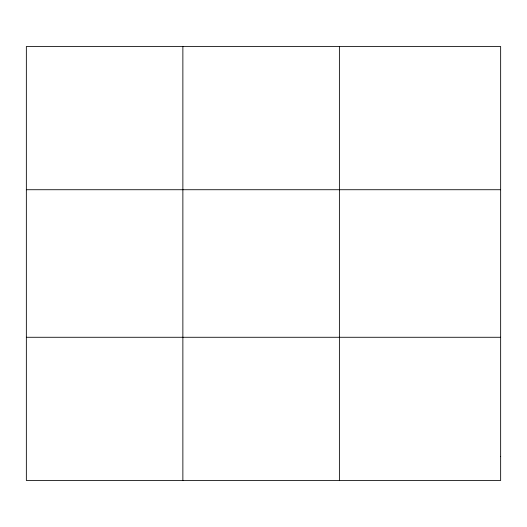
<?xml version="1.0" encoding="UTF-8"?>
<svg xmlns="http://www.w3.org/2000/svg" width="527" height="527" viewBox="0 0 527 527"><rect width="100%" height="100%" fill="white"/><g stroke="black" fill="none" stroke-linecap="round" stroke-linejoin="round"><path stroke-width="0.79" d="M182.869 480.492L182.869 46.508M339.388 480.492L339.388 46.508M26.35 189.727L500.65 189.727M26.35 337.273L500.65 337.273M500.65 456.619L500.65 480.492L26.35 480.492L26.35 46.508L500.65 46.508L500.65 456.619"/></g></svg>
